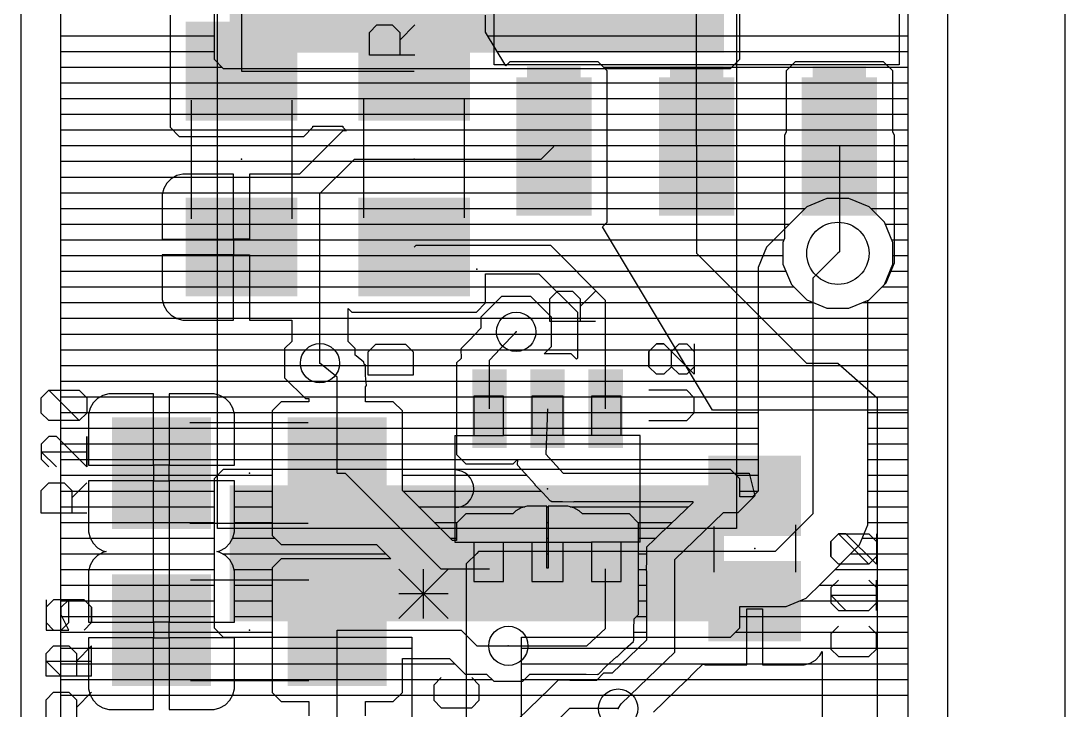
# Model space of a CAD drawing. Extents: x 0 to 50.7, y 0 to 50.
# Drawn here: x 33.1 to 50, y 19.32 to 30.47 of the extents above; entities that cross this region are included whole.
import ezdxf

# ---------------------------------------------------------------- set-up
doc = ezdxf.new("R2010")
doc.units = 0
for name, color, linetype in [('1', 14, 'CONTINUOUS'), ('125', 2, 'CONTINUOUS'), ('16', 174, 'CONTINUOUS'), ('18', 94, 'CONTINUOUS'), ('20', 178, 'CONTINUOUS'), ('21', 251, 'CONTINUOUS'), ('22', 251, 'CONTINUOUS'), ('23', 178, 'CONTINUOUS'), ('24', 178, 'CONTINUOUS'), ('25', 251, 'CONTINUOUS'), ('51', 251, 'CONTINUOUS')]:
    doc.layers.add(name, color=color, linetype=linetype)

# ---------------------------------------------------------------- blocks, each defined once
blk = doc.blocks.new('PIE')
blk.add_circle((0, 0), 0.5)
blk = doc.blocks.new('RECT')
blk.add_solid([(-0.5, -0.5), (0.5, -0.5), (-0.5, 0.5), (0.5, 0.5)])
blk = doc.blocks.new('ROUNDV')
blk.add_circle((0, 0), 0.5)

msp = doc.modelspace()

# ---------------------------------------------------------------- linework, layer by layer
at = {"layer": '1'}
for p, q in [((33.7489, 14.0104), (33.7489, 39.8019)), ((36.6712, 37.1196), (36.6712, 29.6516)), ((47.4535, 36.855), (47.4535, 24.1656)), ((44.0372, 28.4326), (44.0372, 34.6306)), ((35.5157, 30.5568), (35.5157, 28.7464)), ((40.6207, 30.2831), (40.6207, 30.5568)), ((40.9469, 29.7395), (40.6207, 30.2831)), ((33.7489, 30.226), (35.5157, 30.226)), ((40.655, 30.226), (47.4535, 30.226)), ((33.7489, 29.972), (35.5157, 29.972)), ((40.8074, 29.972), (47.4535, 29.972)), ((41.0115, 29.8041), (40.9469, 29.7395)), ((42.4409, 29.8041), (41.0115, 29.8041)), ((42.5897, 29.6553), (42.4409, 29.8041)), ((45.6335, 29.8041), (45.4847, 29.6553)), ((47.0629, 29.8041), (45.6335, 29.8041)), ((47.2117, 29.6553), (47.0629, 29.8041)), ((33.7489, 29.718), (35.5157, 29.718)), ((36.6712, 29.6516), (39.4652, 29.6516)), ((42.527, 29.718), (45.5474, 29.718)), ((42.5897, 27.2099), (42.5897, 29.6553)), ((45.4847, 29.6553), (45.4847, 28.671)), ((47.149, 29.718), (47.4535, 29.718)), ((47.2117, 28.671), (47.2117, 29.6553)), ((33.7489, 29.464), (35.5157, 29.464)), ((42.5897, 29.464), (45.4847, 29.464)), ((47.2117, 29.464), (47.4535, 29.464)), ((33.7489, 29.21), (35.5157, 29.21)), ((42.5897, 29.21), (45.4847, 29.21)), ((47.2117, 29.21), (47.4535, 29.21)), ((33.7489, 28.956), (35.5157, 28.956)), ((42.5897, 28.956), (45.4847, 28.956)), ((47.2117, 28.956), (47.4535, 28.956)), ((35.5157, 28.7464), (35.6645, 28.5976)), ((37.6779, 28.5976), (37.8267, 28.7464)), ((37.8267, 28.7464), (37.8267, 28.7626)), ((37.8267, 28.7626), (38.3097, 28.7626)), ((38.3097, 28.7626), (38.3097, 28.7464)), ((38.3097, 28.7464), (38.3693, 28.6868)), ((33.7489, 28.702), (35.5601, 28.702)), ((35.6645, 28.5976), (37.6779, 28.5976)), ((37.7823, 28.702), (38.3541, 28.702)), ((38.3106, 28.6868), (38.0428, 28.419)), ((38.3693, 28.6868), (38.3106, 28.6868)), ((42.5897, 28.702), (45.4847, 28.702)), ((45.4847, 28.671), (45.4592, 28.6094)), ((45.4592, 28.6094), (45.4592, 26.9428)), ((47.2117, 28.702), (47.4535, 28.702)), ((47.2372, 28.6094), (47.2117, 28.671)), ((47.2372, 26.5538), (47.2372, 28.6094)), ((33.7489, 28.448), (38.0718, 28.448)), ((38.0428, 28.419), (37.6124, 27.9886)), ((41.5232, 28.2296), (41.7262, 28.4326)), ((42.5897, 28.448), (45.4592, 28.448)), ((44.0372, 28.4326), (44.0372, 26.7056)), ((46.3482, 28.4326), (46.3482, 26.7306)), ((47.2372, 28.448), (47.4535, 28.448)), ((37.9412, 27.6708), (38.5, 28.2296)), ((38.5, 28.2296), (41.5232, 28.2296)), ((33.7489, 28.194), (37.8178, 28.194)), ((42.5897, 28.194), (45.4592, 28.194)), ((47.2372, 28.194), (47.4535, 28.194)), ((33.7489, 27.94), (35.5834, 27.94)), ((35.5358, 27.9125), (35.4648, 27.8415)), ((35.6226, 27.9626), (35.5358, 27.9125)), ((35.7195, 27.9886), (35.6226, 27.9626)), ((36.5442, 27.9886), (35.7195, 27.9886)), ((36.5442, 26.9346), (36.5442, 27.9886)), ((36.5442, 27.94), (36.7982, 27.94)), ((37.6124, 27.9886), (36.7982, 27.9886)), ((36.7982, 27.9886), (36.7982, 26.9346)), ((42.5897, 27.94), (45.4592, 27.94)), ((47.2372, 27.94), (47.4535, 27.94)), ((35.4147, 27.7547), (35.3887, 27.6578)), ((35.4648, 27.8415), (35.4147, 27.7547)), ((33.7489, 27.686), (35.3963, 27.686)), ((35.3887, 27.6578), (35.3887, 26.9346)), ((36.5442, 27.686), (36.7982, 27.686)), ((37.9412, 24.9276), (37.9412, 27.6708)), ((42.5897, 27.686), (45.4592, 27.686)), ((47.2372, 27.686), (47.4535, 27.686)), ((33.7489, 27.432), (35.3887, 27.432)), ((36.5442, 27.432), (36.7982, 27.432)), ((42.5897, 27.432), (45.4592, 27.432)), ((47.2372, 27.432), (47.4535, 27.432)), ((42.5115, 27.1317), (42.5897, 27.2099)), ((33.7489, 27.178), (35.3887, 27.178)), ((36.5442, 27.178), (36.7982, 27.178)), ((44.2912, 24.1656), (42.5115, 27.1317)), ((42.5578, 27.178), (45.4592, 27.178)), ((47.2372, 27.178), (47.4535, 27.178)), ((33.7489, 26.924), (36.5442, 26.924)), ((35.3887, 26.9346), (36.5442, 26.9346)), ((36.7982, 26.9346), (36.5442, 26.9346)), ((36.5442, 26.9346), (36.5442, 26.6806)), ((42.6362, 26.924), (45.4514, 26.924)), ((45.4592, 26.9428), (45.4342, 26.8824)), ((45.4342, 26.8824), (45.4342, 26.5288)), ((47.2372, 26.924), (47.4535, 26.924)), ((39.4902, 26.8326), (39.4652, 26.8076)), ((41.675, 26.8326), (39.4902, 26.8326)), ((42.564, 25.9436), (41.675, 26.8326)), ((44.0372, 26.7056), (45.8152, 24.9276)), ((46.3482, 26.7306), (46.3232, 26.7056)), ((33.7489, 26.67), (35.3887, 26.67)), ((36.5442, 26.6806), (35.3887, 26.6806)), ((35.3887, 26.6806), (35.3887, 25.9574)), ((36.5442, 25.6266), (36.5442, 26.6806)), ((36.5442, 26.6806), (36.7982, 26.6806)), ((36.5442, 26.67), (36.7982, 26.67)), ((36.7982, 26.6806), (36.7982, 25.6266)), ((42.7886, 26.67), (45.4342, 26.67)), ((47.1019, 26.227), (47.2372, 26.5538)), ((47.2372, 26.67), (47.4535, 26.67)), ((33.7489, 26.416), (35.3887, 26.416)), ((36.5442, 26.416), (36.7982, 26.416)), ((40.6207, 25.9024), (40.6207, 26.3754)), ((40.6207, 26.3754), (41.4856, 26.3754)), ((41.4856, 26.3754), (42.1068, 25.7542)), ((42.941, 26.416), (45.4809, 26.416)), ((45.4342, 26.5288), (45.5695, 26.202)), ((47.1801, 26.416), (47.4535, 26.416)), ((45.5695, 26.202), (45.8196, 25.9519)), ((46.8268, 25.9519), (47.1019, 26.227)), ((33.7489, 26.162), (35.3887, 26.162)), ((36.5442, 26.162), (36.7982, 26.162)), ((40.6207, 26.162), (41.699, 26.162)), ((43.0934, 26.162), (45.6096, 26.162)), ((47.0368, 26.162), (47.4535, 26.162)), ((33.7489, 25.908), (35.4019, 25.908)), ((35.3887, 25.9574), (35.4147, 25.8605)), ((35.4147, 25.8605), (35.4648, 25.7737)), ((36.5442, 25.908), (36.7982, 25.908)), ((40.4719, 25.7536), (40.6207, 25.9024)), ((40.8795, 26.0071), (40.5447, 25.6723)), ((40.6207, 25.908), (40.7804, 25.908)), ((41.3529, 26.0071), (40.8795, 26.0071)), ((41.6877, 25.6723), (41.3529, 26.0071)), ((41.452, 25.908), (41.953, 25.908)), ((42.564, 24.191), (42.564, 25.9436)), ((43.2458, 25.908), (45.9257, 25.908)), ((45.8196, 25.9519), (46.1464, 25.8166)), ((46.5, 25.8166), (46.8268, 25.9519)), ((46.7207, 25.908), (47.4535, 25.908)), ((35.4648, 25.7737), (35.5358, 25.7027)), ((35.5358, 25.7027), (35.6226, 25.6526)), ((38.3984, 25.2786), (38.3984, 25.8137)), ((38.3984, 25.8137), (38.4585, 25.7536)), ((38.4585, 25.7536), (40.4719, 25.7536)), ((42.1068, 25.7542), (42.1068, 25.0074)), ((46.1464, 25.8166), (46.5, 25.8166)), ((33.7489, 25.654), (35.6202, 25.654)), ((35.6226, 25.6526), (35.7195, 25.6266)), ((35.7195, 25.6266), (36.5442, 25.6266)), ((36.5442, 25.654), (36.7982, 25.654)), ((36.7982, 25.6266), (37.484, 25.6266)), ((37.484, 25.6266), (37.484, 25.2786)), ((38.3984, 25.654), (40.5447, 25.654)), ((40.5447, 25.6723), (40.5447, 25.4963)), ((41.6877, 25.1989), (41.6877, 25.6723)), ((41.6877, 25.654), (42.1068, 25.654)), ((43.3982, 25.654), (47.4535, 25.654)), ((33.7489, 25.4), (37.484, 25.4)), ((38.3984, 25.4), (40.4537, 25.4)), ((40.5447, 25.4963), (40.3565, 25.2971)), ((40.6844, 24.9784), (41.1162, 25.4356)), ((41.6877, 25.4), (42.1068, 25.4)), ((43.5506, 25.4), (47.4535, 25.4)), ((37.484, 25.2786), (37.3697, 25.1643)), ((38.5127, 25.1643), (38.3984, 25.2786)), ((40.3565, 25.2971), (40.2272, 25.1678)), ((41.5688, 25.08), (41.6877, 25.1989)), ((33.7489, 25.146), (37.3697, 25.146)), ((37.3697, 25.1643), (37.3697, 24.6909)), ((38.5127, 25.0583), (38.5127, 25.1643)), ((38.5127, 25.146), (40.2222, 25.146)), ((38.5257, 25.0453), (38.5127, 25.0583)), ((38.6538, 24.9427), (38.5257, 25.0453)), ((40.2272, 25.1602), (40.222, 25.1546)), ((40.222, 25.1546), (40.2262, 25.0064)), ((40.2272, 25.1678), (40.2272, 25.1602)), ((42.0088, 25.08), (41.5688, 25.08)), ((41.6348, 25.146), (42.1068, 25.146)), ((42.0941, 24.9947), (42.0088, 25.08)), ((43.703, 25.146), (47.4535, 25.146)), ((33.7489, 24.892), (37.3697, 24.892)), ((38.2202, 24.7042), (37.9412, 24.9276)), ((38.657, 24.914), (38.6538, 24.9427)), ((38.6774, 24.8936), (38.657, 24.914)), ((38.6774, 24.7294), (38.6774, 24.8936)), ((38.6774, 24.892), (40.151, 24.892)), ((40.2262, 25.0064), (40.151, 24.9312)), ((40.151, 24.9312), (40.151, 23.4508)), ((40.6844, 24.191), (40.6844, 24.9784)), ((42.1068, 25.0074), (42.0941, 24.9947)), ((43.8554, 24.892), (47.4535, 24.892)), ((45.8152, 24.9276), (46.3232, 24.9276)), ((46.3232, 24.9276), (46.9582, 24.3688)), ((37.3697, 24.6909), (37.7045, 24.3561)), ((38.2202, 23.1496), (38.2202, 24.7042)), ((38.6955, 24.5663), (38.6774, 24.7294)), ((33.7489, 24.638), (37.4226, 24.638)), ((38.6774, 24.5437), (38.6955, 24.5663)), ((38.6774, 24.3051), (38.6774, 24.5437)), ((38.6875, 24.638), (40.151, 24.638)), ((44.0078, 24.638), (47.4535, 24.638)), ((33.7489, 24.384), (34.3908, 24.384)), ((34.3423, 24.356), (34.2713, 24.285)), ((34.4291, 24.4061), (34.3423, 24.356)), ((34.526, 24.4321), (34.4291, 24.4061)), ((35.2492, 24.4321), (34.526, 24.4321)), ((35.2492, 23.2766), (35.2492, 24.4321)), ((35.2492, 24.384), (35.5032, 24.384)), ((35.5032, 24.4321), (35.5032, 23.2766)), ((36.2264, 24.4321), (35.5032, 24.4321)), ((36.3233, 24.4061), (36.2264, 24.4321)), ((36.4101, 24.356), (36.3233, 24.4061)), ((36.3616, 24.384), (37.6766, 24.384)), ((36.4811, 24.285), (36.4101, 24.356)), ((37.7045, 24.3561), (37.763, 24.3561)), ((37.763, 24.3561), (37.763, 24.3051)), ((38.6774, 24.384), (40.151, 24.384)), ((44.1602, 24.384), (47.4535, 24.384)), ((46.9582, 24.3688), (46.9582, 13.9802)), ((34.2212, 24.1982), (34.1952, 24.1013)), ((34.2713, 24.285), (34.2212, 24.1982)), ((36.5312, 24.1982), (36.4811, 24.285)), ((36.5572, 24.1013), (36.5312, 24.1982)), ((37.315, 24.3051), (37.1662, 24.1563)), ((37.763, 24.3051), (37.315, 24.3051)), ((39.1254, 24.3051), (38.6774, 24.3051)), ((39.2742, 24.1563), (39.1254, 24.3051)), ((41.6242, 24.191), (41.5988, 23.4544)), ((47.4535, 24.1656), (44.2912, 24.1656)), ((33.7489, 24.13), (34.2029, 24.13)), ((34.1952, 24.1013), (34.1952, 23.2766)), ((35.2492, 24.13), (35.5032, 24.13)), ((36.5495, 24.13), (37.1662, 24.13)), ((36.5572, 23.2766), (36.5572, 24.1013)), ((37.1662, 24.1563), (37.1662, 22.1429)), ((39.2742, 22.8696), (39.2742, 24.1563)), ((39.2742, 24.13), (40.151, 24.13)), ((33.7489, 23.876), (34.1952, 23.876)), ((35.2492, 23.876), (35.5032, 23.876)), ((36.5572, 23.876), (37.1662, 23.876)), ((39.2742, 23.876), (40.151, 23.876)), ((33.7489, 23.622), (34.1952, 23.622)), ((35.2492, 23.622), (35.5032, 23.622)), ((36.5572, 23.622), (37.1662, 23.622)), ((39.2742, 23.622), (40.151, 23.622)), ((33.7489, 23.368), (34.1952, 23.368)), ((35.2492, 23.368), (35.5032, 23.368)), ((36.5572, 23.368), (37.1662, 23.368)), ((39.2742, 23.368), (40.2338, 23.368)), ((40.151, 23.4508), (40.2998, 23.302)), ((41.069, 23.302), (41.1375, 23.3705)), ((41.1375, 23.3705), (41.1338, 23.2851)), ((41.135, 23.368), (41.1374, 23.368)), ((41.5988, 23.4544), (41.8782, 23.1496)), ((34.1952, 23.2766), (35.2492, 23.2766)), ((35.5032, 23.2766), (35.2492, 23.2766)), ((35.2492, 23.2766), (35.2492, 23.0226)), ((35.5032, 23.0226), (35.5032, 23.2766)), ((35.5032, 23.2766), (36.5572, 23.2766)), ((40.2998, 23.302), (41.069, 23.302)), ((41.1338, 23.2851), (41.1354, 23.2833)), ((41.1354, 23.2833), (41.1353, 23.2809)), ((41.1353, 23.2809), (41.2634, 23.1437)), ((33.7489, 23.114), (35.2492, 23.114)), ((35.2492, 23.0226), (34.1952, 23.0226)), ((34.1952, 23.0226), (34.1952, 22.1979)), ((35.2492, 20.7366), (35.2492, 23.0226)), ((35.2492, 23.0226), (35.5032, 23.0226)), ((35.5032, 23.114), (37.1662, 23.114)), ((35.5032, 23.0226), (35.5032, 21.8671)), ((36.5572, 23.0226), (35.5032, 23.0226)), ((36.5572, 22.1979), (36.5572, 23.0226)), ((38.2202, 23.1496), (38.3476, 23.1496)), ((38.3476, 23.1496), (39.897, 21.6002)), ((39.2742, 23.114), (41.2906, 23.114)), ((41.2634, 23.1437), (41.421, 22.9718)), ((41.8782, 23.1496), (44.8872, 23.1496)), ((44.8872, 23.1496), (44.977, 22.7804)), ((33.7489, 22.86), (34.1952, 22.86)), ((35.2492, 22.86), (35.5032, 22.86)), ((36.5572, 22.86), (37.1662, 22.86)), ((40.0864, 22.0574), (39.2742, 22.8696)), ((39.2838, 22.86), (41.5212, 22.86)), ((41.421, 22.9718), (41.421, 22.9602)), ((41.421, 22.9602), (41.5479, 22.8333)), ((41.5479, 22.8333), (41.6691, 22.7011)), ((41.6691, 22.7011), (41.6807, 22.7006)), ((41.6807, 22.7006), (41.6888, 22.6924)), ((41.6888, 22.6924), (41.8682, 22.6924)), ((41.8682, 22.6924), (42.0475, 22.6846)), ((42.0475, 22.6846), (42.056, 22.6924)), ((42.056, 22.6924), (43.973, 22.6924)), ((43.973, 22.6708), (43.4966, 22.2098)), ((43.973, 22.6924), (43.973, 22.6708)), ((44.7112, 22.5146), (44.977, 22.7804)), ((33.7489, 22.606), (34.1952, 22.606)), ((35.2492, 22.606), (35.5032, 22.606)), ((36.5572, 22.606), (37.1662, 22.606)), ((39.5378, 22.606), (41.2566, 22.606)), ((40.2998, 22.4892), (40.151, 22.3404)), ((41.06, 22.4892), (40.2998, 22.4892)), ((41.1109, 22.5401), (41.06, 22.4892)), ((41.1977, 22.5902), (41.1109, 22.5401)), ((41.2946, 22.6162), (41.1977, 22.5902)), ((41.6115, 22.6162), (41.2946, 22.6162)), ((41.6115, 21.6129), (41.6115, 22.6162)), ((41.6115, 22.606), (41.6369, 22.606)), ((41.9538, 22.6162), (41.6369, 22.6162)), ((41.6369, 22.6162), (41.6369, 21.6129)), ((42.0507, 22.5902), (41.9538, 22.6162)), ((41.9918, 22.606), (43.906, 22.606)), ((42.1375, 22.5401), (42.0507, 22.5902)), ((42.1884, 22.4892), (42.1375, 22.5401)), ((42.9486, 22.4892), (42.1884, 22.4892)), ((43.0974, 22.3404), (42.9486, 22.4892)), ((43.6816, 21.7526), (44.469, 22.5146)), ((44.469, 22.5146), (44.7112, 22.5146)), ((33.7489, 22.352), (34.1952, 22.352)), ((35.2492, 22.352), (35.5032, 22.352)), ((36.5572, 22.352), (37.1662, 22.352)), ((39.7918, 22.352), (40.1626, 22.352)), ((40.151, 22.3404), (40.151, 22.0574)), ((41.6115, 22.352), (41.6369, 22.352)), ((43.0858, 22.352), (43.6435, 22.352)), ((43.0974, 20.86), (43.0974, 22.3404)), ((34.1952, 22.1979), (34.2212, 22.101)), ((36.5312, 22.101), (36.5572, 22.1979)), ((37.1662, 22.1429), (37.315, 21.9941)), ((43.4922, 22.2098), (43.361, 22.0785)), ((43.4966, 22.2098), (43.4922, 22.2098)), ((33.7489, 22.098), (34.2229, 22.098)), ((34.2212, 22.101), (34.2713, 22.0142)), ((34.2713, 22.0142), (34.3423, 21.9432)), ((35.2492, 22.098), (35.5032, 22.098)), ((36.4101, 21.9432), (36.4811, 22.0142)), ((36.4811, 22.0142), (36.5312, 22.101)), ((36.5295, 22.098), (37.2111, 22.098)), ((37.315, 21.9941), (38.8565, 21.9941)), ((38.8565, 21.9941), (39.0855, 21.7651)), ((40.0458, 22.098), (40.151, 22.098)), ((40.151, 22.0574), (40.0864, 22.0574)), ((41.6115, 22.098), (41.6369, 22.098)), ((43.0974, 22.098), (43.3804, 22.098)), ((43.361, 22.0785), (43.2276, 21.9494)), ((33.7489, 21.844), (34.3908, 21.844)), ((34.3423, 21.816), (34.2713, 21.745)), ((34.3423, 21.9432), (34.4291, 21.8931)), ((34.4291, 21.8661), (34.3423, 21.816)), ((34.4291, 21.8931), (34.4794, 21.8796)), ((34.4794, 21.8796), (34.4291, 21.8661)), ((35.2492, 21.844), (35.5032, 21.844)), ((35.5032, 21.8671), (35.5032, 20.7366)), ((36.273, 21.8796), (36.3233, 21.8931)), ((36.3233, 21.8661), (36.273, 21.8796)), ((36.3233, 21.8931), (36.4101, 21.9432)), ((36.4101, 21.816), (36.3233, 21.8661)), ((36.3616, 21.844), (39.0066, 21.844)), ((36.4811, 21.745), (36.4101, 21.816)), ((41.6115, 21.844), (41.6369, 21.844)), ((43.0974, 21.844), (43.2244, 21.844)), ((43.2275, 21.9451), (43.2244, 21.942)), ((43.2244, 21.942), (43.2244, 21.7564)), ((43.2276, 21.9494), (43.2275, 21.9451)), ((34.2212, 21.6582), (34.1952, 21.5613)), ((34.2713, 21.745), (34.2212, 21.6582)), ((36.5312, 21.6582), (36.4811, 21.745)), ((36.5572, 21.5613), (36.5312, 21.6582)), ((37.315, 21.7651), (37.1662, 21.6163)), ((39.0855, 21.7651), (37.315, 21.7651)), ((43.2244, 21.7564), (43.2214, 21.5707)), ((43.6816, 20.254), (43.6816, 21.7526)), ((33.7489, 21.59), (34.2029, 21.59)), ((34.1952, 21.5613), (34.1952, 20.7366)), ((35.2492, 21.59), (35.5032, 21.59)), ((36.5495, 21.59), (37.1662, 21.59)), ((36.5572, 20.7366), (36.5572, 21.5613)), ((37.1662, 21.6163), (37.1662, 19.6029)), ((39.897, 21.6002), (40.6844, 21.6002)), ((41.6369, 21.6129), (41.6115, 21.6129)), ((42.564, 20.635), (42.564, 21.6002)), ((43.0974, 21.59), (43.2217, 21.59)), ((43.2214, 21.5707), (43.2244, 21.5676)), ((43.2244, 21.5676), (43.2244, 20.4474)), ((33.7489, 21.336), (34.1952, 21.336)), ((35.2492, 21.336), (35.5032, 21.336)), ((36.5572, 21.336), (37.1662, 21.336)), ((43.0974, 21.336), (43.2244, 21.336)), ((33.7489, 21.082), (34.1952, 21.082)), ((35.2492, 21.082), (35.5032, 21.082)), ((36.5572, 21.082), (37.1662, 21.082)), ((43.0974, 21.082), (43.2244, 21.082)), ((33.7489, 20.828), (34.1952, 20.828)), ((35.2492, 20.828), (35.5032, 20.828)), ((36.5572, 20.828), (37.1662, 20.828)), ((43.0212, 20.6251), (43.0284, 20.791)), ((43.0284, 20.791), (43.0974, 20.86)), ((43.0654, 20.828), (43.2244, 20.828)), ((44.85, 20.0494), (44.85, 20.9534)), ((44.85, 20.9534), (45.104, 20.9534)), ((44.85, 20.828), (45.104, 20.828)), ((45.104, 20.9534), (45.104, 20.0494)), ((34.1952, 20.7366), (35.2492, 20.7366)), ((35.5032, 20.7366), (35.2492, 20.7366)), ((35.2492, 20.7366), (35.2492, 20.4826)), ((35.5032, 20.4826), (35.5032, 20.7366)), ((35.5032, 20.7366), (36.5572, 20.7366)), ((42.2592, 20.3556), (42.564, 20.635)), ((43.0212, 20.4456), (43.0212, 20.6251)), ((33.7489, 20.574), (35.2492, 20.574)), ((35.2492, 20.4826), (34.1952, 20.4826)), ((34.1952, 20.4826), (34.1952, 19.6579)), ((35.2492, 19.3271), (35.2492, 20.4826)), ((35.2492, 20.4826), (35.5032, 20.4826)), ((35.5032, 20.574), (37.1662, 20.574)), ((35.5032, 20.4826), (35.5032, 19.3271)), ((36.5572, 20.4826), (35.5032, 20.4826)), ((36.5572, 19.6579), (36.5572, 20.4826)), ((38.2202, 18.0696), (38.2202, 20.6096)), ((38.2202, 20.6096), (40.2272, 20.6096)), ((40.2272, 20.6096), (40.4812, 20.3556)), ((43.0212, 20.574), (43.2244, 20.574)), ((44.85, 20.574), (45.104, 20.574)), ((33.7489, 20.32), (34.1952, 20.32)), ((35.2492, 20.32), (35.5032, 20.32)), ((36.5572, 20.32), (37.1662, 20.32)), ((40.4812, 20.3556), (40.9892, 20.3556)), ((40.9892, 20.3556), (42.2592, 20.3556)), ((43.2244, 20.4474), (42.6719, 19.9111)), ((42.7534, 20.1778), (42.8803, 20.3047)), ((42.8803, 20.3047), (43.0125, 20.4259)), ((42.897, 20.32), (43.0932, 20.32)), ((43.0125, 20.4259), (43.013, 20.4375)), ((43.013, 20.4375), (43.0212, 20.4456)), ((44.85, 20.32), (45.104, 20.32)), ((39.2742, 19.6029), (39.2742, 20.1524)), ((39.2742, 20.1524), (40.0378, 20.1524)), ((40.0378, 20.1524), (40.2918, 19.8984)), ((42.5755, 20.0253), (42.7418, 20.1778)), ((42.7418, 20.1778), (42.7534, 20.1778)), ((42.818, 19.4158), (43.6816, 20.254)), ((45.8741, 20.0754), (45.9609, 20.1255)), ((45.9609, 20.1255), (46.0319, 20.1965)), ((46.0319, 20.1965), (46.0692, 20.2611)), ((46.0692, 20.2611), (46.0692, 14.3417)), ((33.7489, 20.066), (34.1952, 20.066)), ((35.2492, 20.066), (35.5032, 20.066)), ((36.5572, 20.066), (37.1662, 20.066)), ((39.2742, 20.066), (40.1242, 20.066)), ((42.4486, 19.8984), (42.5755, 20.0253)), ((42.6199, 20.066), (42.8315, 20.066)), ((44.0026, 19.9284), (44.1359, 20.0578)), ((44.1359, 20.0578), (44.136, 20.0604)), ((44.136, 20.0604), (44.1768, 20.0494)), ((44.1768, 20.0494), (44.85, 20.0494)), ((44.85, 20.066), (45.104, 20.066)), ((45.104, 20.0494), (45.7772, 20.0494)), ((45.7772, 20.0494), (45.8741, 20.0754)), ((45.8391, 20.066), (46.0692, 20.066)), ((33.7489, 19.812), (34.1952, 19.812)), ((35.2492, 19.812), (35.5032, 19.812)), ((36.5572, 19.812), (37.1662, 19.812)), ((39.2742, 19.812), (40.7246, 19.812)), ((40.2918, 19.8984), (40.6382, 19.8984)), ((40.6382, 19.8984), (40.7525, 19.7841)), ((40.7525, 19.7841), (41.2259, 19.7841)), ((41.2259, 19.7841), (41.3402, 19.8984)), ((41.2538, 19.812), (42.4314, 19.812)), ((41.3402, 19.8984), (42.2493, 19.8984)), ((41.7904, 19.7968), (41.6589, 19.6653)), ((41.7944, 19.7968), (41.7904, 19.7968)), ((41.7973, 19.7996), (41.7944, 19.7968)), ((41.9832, 19.7968), (41.7973, 19.7996)), ((42.4162, 19.7968), (41.9832, 19.7968)), ((42.2493, 19.8984), (42.4285, 19.8906)), ((42.5305, 19.9111), (42.4162, 19.7968)), ((42.4285, 19.8906), (42.437, 19.8984)), ((42.437, 19.8984), (42.4486, 19.8984)), ((42.6719, 19.9111), (42.5305, 19.9111)), ((43.3387, 19.284), (43.867, 19.7968)), ((43.867, 19.7968), (43.871, 19.7968)), ((43.871, 19.7968), (44.0026, 19.9284)), ((43.8862, 19.812), (46.0692, 19.812)), ((34.1952, 19.6579), (34.2212, 19.561)), ((36.5312, 19.561), (36.5572, 19.6579)), ((37.1662, 19.6029), (37.315, 19.4541)), ((39.1254, 19.4541), (39.2742, 19.6029)), ((41.6589, 19.6653), (40.9831, 19.0094)), ((33.7489, 19.558), (34.2229, 19.558)), ((34.2212, 19.561), (34.2713, 19.4742)), ((34.2713, 19.4742), (34.3423, 19.4032)), ((35.2492, 19.558), (35.5032, 19.558)), ((36.4101, 19.4032), (36.4811, 19.4742)), ((36.4811, 19.4742), (36.5312, 19.561)), ((36.5295, 19.558), (37.2111, 19.558)), ((37.315, 19.4541), (37.763, 19.4541)), ((37.763, 19.4541), (37.763, 19.2251)), ((38.6774, 19.2251), (38.6774, 19.4541)), ((38.6774, 19.4541), (39.1254, 19.4541)), ((39.2293, 19.558), (41.5484, 19.558)), ((43.621, 19.558), (46.0692, 19.558)), ((34.3423, 19.4032), (34.4291, 19.3531)), ((34.4291, 19.3531), (34.526, 19.3271)), ((34.526, 19.3271), (35.2492, 19.3271)), ((35.5032, 19.3271), (36.2264, 19.3271)), ((36.2264, 19.3271), (36.3233, 19.3531)), ((36.3233, 19.3531), (36.4101, 19.4032)), ((41.1162, 18.5014), (41.9798, 19.3396)), ((42.7672, 19.3396), (41.9798, 19.3396)), ((42.7672, 19.3396), (42.818, 19.4158))]:
    msp.add_line(p, q, dxfattribs=at)
at = {"layer": '125'}
for p, q in [((43.3847, 25.2404), (43.2619, 25.1175)), ((43.5076, 25.2404), (43.3847, 25.2404)), ((43.9991, 24.7489), (43.5076, 25.2404)), ((43.9991, 25.2404), (43.9991, 24.7489)), ((43.2619, 25.1175), (43.2619, 24.8718)), ((43.2619, 24.8718), (43.3847, 24.7489)), ((43.8762, 24.492), (43.2619, 24.492)), ((43.9991, 24.3691), (43.8762, 24.492)), ((43.9991, 24.1234), (43.9991, 24.3691)), ((43.2619, 24.0005), (43.8762, 24.0005)), ((43.8762, 24.0005), (43.9991, 24.1234)), ((34.1693, 23.2503), (34.1693, 23.7418)), ((33.6778, 23.2503), (33.4321, 23.4961)), ((33.4321, 23.4961), (34.1693, 23.4961)), ((33.4321, 22.8705), (33.5549, 22.9934)), ((33.5549, 22.9934), (33.8007, 22.9934)), ((33.8007, 22.9934), (33.9236, 22.8705)), ((33.9236, 22.7476), (34.1693, 22.9934)), ((33.4321, 22.5019), (33.4321, 22.8705)), ((33.9236, 22.8705), (33.9236, 22.5019)), ((34.1693, 22.5019), (33.4321, 22.5019)), ((46.3311, 22.1688), (46.2083, 22.0459)), ((46.454, 22.1688), (46.3311, 22.1688)), ((46.9455, 21.6773), (46.454, 22.1688)), ((46.9455, 22.1688), (46.9455, 21.6773)), ((46.2083, 22.0459), (46.2083, 21.8002)), ((46.2083, 21.8002), (46.3311, 21.6773)), ((46.3311, 21.4204), (46.2083, 21.2975)), ((46.2083, 21.2975), (46.2083, 21.0517)), ((46.9455, 21.2975), (46.8226, 21.4204)), ((46.9455, 21.0517), (46.9455, 21.2975)), ((33.5083, 21.102), (33.5083, 20.6105)), ((33.754, 20.9791), (33.8769, 21.102)), ((33.754, 20.8562), (33.754, 20.9791)), ((33.8769, 21.102), (34.1226, 21.102)), ((34.1226, 21.102), (34.2455, 20.9791)), ((34.2455, 20.9791), (34.2455, 20.7334)), ((46.2083, 21.0517), (46.3311, 20.9289)), ((46.8226, 20.9289), (46.9455, 21.0517)), ((33.8769, 20.6105), (33.754, 20.8562)), ((46.3311, 20.9289), (46.8226, 20.9289)), ((34.2455, 20.7334), (34.1226, 20.6105)), ((33.5083, 20.6105), (33.8769, 20.6105)), ((33.5083, 20.2307), (33.6311, 20.3536)), ((33.6311, 20.3536), (33.8769, 20.3536)), ((33.8769, 20.3536), (33.9998, 20.2307)), ((33.9998, 20.1078), (34.2455, 20.3536)), ((33.5083, 19.8621), (33.5083, 20.2307)), ((33.9998, 20.2307), (33.9998, 19.8621)), ((34.2455, 19.8621), (33.5083, 19.8621))]:
    msp.add_line(p, q, dxfattribs=at)
at = {"layer": '16'}
for p, q in [((33.7489, 14.0104), (33.7489, 39.8019)), ((36.2272, 32.2568), (36.2272, 29.8464)), ((44.7352, 29.8464), (44.7352, 32.2568)), ((47.4535, 30.7445), (47.4535, 11.0973)), ((33.7489, 30.226), (36.2272, 30.226)), ((44.7352, 30.226), (47.4535, 30.226)), ((33.7489, 29.972), (36.2272, 29.972)), ((44.7352, 29.972), (47.4535, 29.972)), ((36.2272, 29.8464), (36.376, 29.6976)), ((44.5864, 29.6976), (44.7352, 29.8464)), ((33.7489, 29.718), (36.3556, 29.718)), ((36.376, 29.6976), (44.5864, 29.6976)), ((44.6068, 29.718), (47.4535, 29.718)), ((33.7489, 29.464), (47.4535, 29.464)), ((33.7489, 29.21), (47.4535, 29.21)), ((33.7489, 28.956), (47.4535, 28.956)), ((33.7489, 28.702), (47.4535, 28.702)), ((33.7489, 28.448), (47.4535, 28.448)), ((33.7489, 28.194), (47.4535, 28.194)), ((33.7489, 27.94), (47.4535, 27.94)), ((33.7489, 27.686), (47.4535, 27.686)), ((46.1464, 27.5946), (45.8196, 27.4593)), ((46.5, 27.5946), (46.1464, 27.5946)), ((46.8268, 27.4593), (46.5, 27.5946)), ((33.7489, 27.432), (45.7924, 27.432)), ((45.8196, 27.4593), (45.4156, 27.0553)), ((47.0769, 27.2092), (46.8268, 27.4593)), ((46.854, 27.432), (47.4535, 27.432)), ((47.2122, 26.8824), (47.0769, 27.2092)), ((33.7489, 27.178), (45.5384, 27.178)), ((45.4156, 27.0553), (45.1655, 26.8052)), ((47.0898, 27.178), (47.4535, 27.178)), ((33.7489, 26.924), (45.2844, 26.924)), ((47.195, 26.924), (47.4535, 26.924)), ((47.2122, 26.5288), (47.2122, 26.8824)), ((45.1655, 26.8052), (45.0302, 26.4784)), ((45.9192, 26.3016), (46.3232, 26.7056)), ((33.7489, 26.67), (45.1095, 26.67)), ((47.2122, 26.67), (47.4535, 26.67)), ((33.7489, 26.416), (45.0302, 26.416)), ((45.0302, 26.4784), (45.0302, 22.8598)), ((47.0769, 26.202), (47.2122, 26.5288)), ((47.1655, 26.416), (47.4535, 26.416)), ((45.9192, 26.3016), (45.9192, 22.4916)), ((46.8082, 25.9334), (47.0769, 26.202)), ((33.7489, 26.162), (45.0302, 26.162)), ((47.0368, 26.162), (47.4535, 26.162)), ((33.7489, 25.908), (45.0302, 25.908)), ((46.8082, 22.3148), (46.8082, 25.9334)), ((46.8082, 25.908), (47.4535, 25.908)), ((33.7489, 25.654), (45.0302, 25.654)), ((46.8082, 25.654), (47.4535, 25.654)), ((33.7489, 25.4), (45.0302, 25.4)), ((46.8082, 25.4), (47.4535, 25.4)), ((33.7489, 25.146), (45.0302, 25.146)), ((46.8082, 25.146), (47.4535, 25.146)), ((33.7489, 24.892), (45.0302, 24.892)), ((46.8082, 24.892), (47.4535, 24.892)), ((33.7489, 24.638), (45.0302, 24.638)), ((46.8082, 24.638), (47.4535, 24.638)), ((33.7489, 24.384), (45.0302, 24.384)), ((46.8082, 24.384), (47.4535, 24.384)), ((33.7489, 24.13), (45.0302, 24.13)), ((46.8082, 24.13), (47.4535, 24.13)), ((33.7489, 23.876), (45.0302, 23.876)), ((46.8082, 23.876), (47.4535, 23.876)), ((33.7489, 23.622), (45.0302, 23.622)), ((46.8082, 23.622), (47.4535, 23.622)), ((33.7489, 23.368), (45.0302, 23.368)), ((46.8082, 23.368), (47.4535, 23.368)), ((36.376, 23.2056), (36.2272, 23.0568)), ((44.5864, 23.2056), (36.376, 23.2056)), ((44.7352, 23.0568), (44.5864, 23.2056)), ((33.7489, 23.114), (36.2844, 23.114)), ((36.2272, 23.0568), (36.2272, 20.6464)), ((44.678, 23.114), (45.0302, 23.114)), ((44.7352, 22.7686), (44.7352, 23.0568)), ((46.8082, 23.114), (47.4535, 23.114)), ((33.7489, 22.86), (36.2272, 22.86)), ((44.7352, 22.86), (45.0302, 22.86)), ((45.0302, 22.8598), (44.939, 22.7686)), ((46.8082, 22.86), (47.4535, 22.86)), ((44.939, 22.7686), (44.7352, 22.7686)), ((33.7489, 22.606), (36.2272, 22.606)), ((45.9192, 22.4916), (45.3072, 21.8796)), ((46.8082, 22.606), (47.4535, 22.606)), ((33.7489, 22.352), (36.2272, 22.352)), ((46.6729, 21.988), (46.8082, 22.3148)), ((46.8082, 22.352), (47.4535, 22.352)), ((33.7489, 22.098), (36.2272, 22.098)), ((46.0609, 21.376), (46.6729, 21.988)), ((46.7184, 22.098), (47.4535, 22.098)), ((33.7489, 21.844), (36.2272, 21.844)), ((40.3152, 21.6856), (40.4812, 21.8516)), ((40.5092, 21.8796), (40.4812, 21.8516)), ((45.3072, 21.8796), (40.5092, 21.8796)), ((46.5288, 21.844), (47.4535, 21.844)), ((40.3152, 17.2456), (40.3152, 21.6856)), ((33.7489, 21.59), (36.2272, 21.59)), ((46.2748, 21.59), (47.4535, 21.59)), ((33.7489, 21.336), (36.2272, 21.336)), ((45.8108, 21.1259), (46.0609, 21.376)), ((46.0208, 21.336), (47.4535, 21.336)), ((45.484, 20.9906), (45.8108, 21.1259)), ((33.7489, 21.082), (36.2272, 21.082)), ((44.7352, 20.6464), (44.7352, 20.9906)), ((44.7352, 20.9906), (45.484, 20.9906)), ((45.7047, 21.082), (47.4535, 21.082)), ((33.7489, 20.828), (36.2272, 20.828)), ((44.7352, 20.828), (47.4535, 20.828)), ((36.2272, 20.6464), (36.376, 20.4976)), ((44.5864, 20.4976), (44.7352, 20.6464)), ((33.7489, 20.574), (36.2996, 20.574)), ((36.376, 20.4976), (39.4262, 20.4976)), ((39.4262, 20.4976), (39.4262, 18.3426)), ((41.2042, 18.1158), (41.2042, 20.4976)), ((41.2042, 20.4976), (44.5864, 20.4976)), ((44.6628, 20.574), (47.4535, 20.574)), ((33.7489, 20.32), (39.4262, 20.32)), ((41.2042, 20.32), (47.4535, 20.32)), ((33.7489, 20.066), (39.4262, 20.066)), ((41.2042, 20.066), (47.4535, 20.066)), ((33.7489, 19.812), (39.4262, 19.812)), ((41.2042, 19.812), (47.4535, 19.812)), ((33.7489, 19.558), (39.4262, 19.558)), ((41.2042, 19.558), (47.4535, 19.558))]:
    msp.add_line(p, q, dxfattribs=at)
at = {"layer": '20'}
for p, q in [((50, 0), (50, 50)), ((33.1012, 40.4496), (33.1012, 10.4496)), ((48.1012, 10.4496), (48.1012, 40.4496))]:
    msp.add_line(p, q, dxfattribs=at)
at = {"layer": '21'}
for p, q in [((40.7602, 29.7536), (40.7602, 33.3096)), ((47.3142, 33.3096), (47.3142, 29.7536)), ((47.3142, 29.7536), (40.7602, 29.7536)), ((40.1256, 23.3782), (40.1256, 23.2004)), ((43.1228, 22.413), (43.1228, 23.3782)), ((40.1256, 23.2004), (40.1256, 22.5908)), ((40.1256, 22.5908), (40.1256, 22.413)), ((39.2188, 20.8001), (40.0154, 21.5966)), ((40.0154, 20.8001), (39.2188, 21.5966)), ((39.6171, 20.8001), (39.6171, 21.5966)), ((40.0154, 21.1984), (39.2188, 21.1984))]:
    msp.add_line(p, q, dxfattribs=at)
msp.add_arc((40.1256, 22.8956), 0.3048, 270, 90, dxfattribs=at)
at = {"layer": '22'}
for p, q in [((36.2812, 22.2516), (36.2812, 30.6516)), ((44.6812, 30.6516), (44.6812, 22.2516)), ((44.6812, 22.2516), (36.2812, 22.2516))]:
    msp.add_line(p, q, dxfattribs=at)
at = {"layer": '23'}
for p in [(36.6712, 28.2296), (39.4652, 28.2296), (41.1162, 25.4356), (37.9412, 24.9276), (36.7982, 23.1496), (41.6242, 22.8956), (44.977, 21.9304), (36.7982, 20.6096), (40.9892, 20.3556), (42.7672, 19.3396)]:
    msp.add_point(p, dxfattribs=at)
at = {"layer": '24'}
msp.add_point((40.4812, 26.4516), dxfattribs=at)
at = {"layer": '25'}
for p, q in [((38.7407, 30.2773), (38.8635, 30.4001)), ((38.7407, 29.9087), (38.7407, 30.2773)), ((38.8635, 30.4001), (39.1093, 30.4001)), ((39.1093, 30.4001), (39.2322, 30.2773)), ((39.2322, 30.1544), (39.4779, 30.4001)), ((39.2322, 30.2773), (39.2322, 29.9087)), ((39.4779, 29.9087), (38.7407, 29.9087)), ((41.6617, 25.9693), (41.7845, 26.0922)), ((41.7845, 26.0922), (42.0303, 26.0922)), ((42.0303, 26.0922), (42.1532, 25.9693)), ((42.1532, 25.8464), (42.3989, 26.0922)), ((41.6617, 25.6007), (41.6617, 25.9693)), ((42.1532, 25.9693), (42.1532, 25.6007)), ((42.3989, 25.6007), (41.6617, 25.6007)), ((38.8381, 25.2286), (38.7153, 25.1057)), ((39.3296, 25.2286), (38.8381, 25.2286)), ((39.4525, 25.1057), (39.3296, 25.2286)), ((43.2619, 25.1175), (43.3847, 25.2404)), ((43.3847, 25.2404), (43.5076, 25.2404)), ((43.5076, 25.2404), (43.6305, 25.1175)), ((43.6305, 25.1175), (43.7534, 25.2404)), ((43.7534, 25.2404), (43.8762, 25.2404)), ((43.8762, 25.2404), (43.9991, 25.1175)), ((38.7153, 25.1057), (38.7153, 24.7371)), ((39.4525, 24.7371), (39.4525, 25.1057)), ((43.2619, 24.8718), (43.2619, 25.1175)), ((43.6305, 24.8718), (43.6305, 25.1175)), ((43.9991, 25.1175), (43.9991, 24.8718)), ((43.3847, 24.7489), (43.2619, 24.8718)), ((43.6305, 24.8718), (43.5076, 24.7489)), ((43.7534, 24.7489), (43.6305, 24.8718)), ((43.9991, 24.8718), (43.8762, 24.7489)), ((38.7153, 24.7371), (39.4525, 24.7371)), ((43.5076, 24.7489), (43.3847, 24.7489)), ((43.8762, 24.7489), (43.7534, 24.7489)), ((33.4321, 24.3673), (33.5549, 24.4902)), ((33.4321, 24.1216), (33.4321, 24.3673)), ((33.5549, 24.4902), (34.0464, 24.4902)), ((34.0464, 23.9987), (33.5549, 24.4902)), ((34.0464, 24.4902), (34.1693, 24.3673)), ((34.1693, 24.3673), (34.1693, 24.1216)), ((43.8762, 24.492), (43.2619, 24.492)), ((43.9991, 24.3691), (43.8762, 24.492)), ((43.9991, 24.1234), (43.9991, 24.3691)), ((33.5549, 23.9987), (33.4321, 24.1216)), ((34.0464, 23.9987), (33.5549, 23.9987)), ((34.1693, 24.1216), (34.0464, 23.9987)), ((43.2619, 24.0005), (43.8762, 24.0005)), ((43.8762, 24.0005), (43.9991, 24.1234)), ((33.5549, 23.7418), (33.4321, 23.6189)), ((33.6778, 23.7418), (33.5549, 23.7418)), ((34.1693, 23.2503), (33.6778, 23.7418)), ((34.1693, 23.7418), (34.1693, 23.2503)), ((33.4321, 23.6189), (33.4321, 23.3732)), ((33.4321, 23.3732), (33.5549, 23.2503)), ((33.4321, 22.8705), (33.5549, 22.9934)), ((33.5549, 22.9934), (33.8007, 22.9934)), ((33.8007, 22.9934), (33.9236, 22.8705)), ((33.9236, 22.7476), (34.1693, 22.9934)), ((33.4321, 22.5019), (33.4321, 22.8705)), ((33.9236, 22.8705), (33.9236, 22.5019)), ((34.1693, 22.5019), (33.4321, 22.5019)), ((46.2083, 22.0459), (46.3311, 22.1688)), ((46.3311, 22.1688), (46.8226, 22.1688)), ((46.8226, 21.6773), (46.3311, 22.1688)), ((46.8226, 22.1688), (46.9455, 22.0459)), ((46.2083, 21.8002), (46.2083, 22.0459)), ((46.9455, 22.0459), (46.9455, 21.8002)), ((46.3311, 21.6773), (46.2083, 21.8002)), ((46.9455, 21.8002), (46.8226, 21.6773)), ((46.8226, 21.6773), (46.3311, 21.6773)), ((46.9455, 20.9289), (46.9455, 21.4204)), ((46.454, 20.9289), (46.2083, 21.1746)), ((46.2083, 21.1746), (46.9455, 21.1746)), ((33.6311, 21.102), (33.5083, 20.9791)), ((33.5083, 20.9791), (33.5083, 20.7334)), ((34.1226, 21.102), (33.6311, 21.102)), ((33.8769, 20.7334), (33.8769, 21.102)), ((34.2455, 20.9791), (34.1226, 21.102)), ((34.2455, 20.7334), (34.2455, 20.9791)), ((33.5083, 20.7334), (33.6311, 20.6105)), ((33.754, 20.6105), (33.8769, 20.7334)), ((34.1226, 20.6105), (34.2455, 20.7334)), ((46.3311, 20.6719), (46.2083, 20.5491)), ((46.9455, 20.5491), (46.8226, 20.6719)), ((33.6311, 20.6105), (33.754, 20.6105)), ((46.2083, 20.5491), (46.2083, 20.3033)), ((46.9455, 20.3033), (46.9455, 20.5491)), ((34.2455, 19.8621), (34.2455, 20.3536)), ((46.2083, 20.3033), (46.3311, 20.1805)), ((46.8226, 20.1805), (46.9455, 20.3033)), ((46.3311, 20.1805), (46.8226, 20.1805)), ((33.754, 19.8621), (33.5083, 20.1078)), ((33.5083, 20.1078), (34.2455, 20.1078)), ((39.9049, 19.8438), (39.7821, 19.7209)), ((40.5193, 19.7209), (40.3964, 19.8438)), ((33.5083, 19.4823), (33.6311, 19.6051)), ((33.6311, 19.6051), (33.8769, 19.6051)), ((33.8769, 19.6051), (33.9998, 19.4823)), ((33.9998, 19.3594), (34.2455, 19.6051)), ((39.7821, 19.7209), (39.7821, 19.4752)), ((40.5193, 19.4752), (40.5193, 19.7209)), ((33.5083, 19.1137), (33.5083, 19.4823)), ((33.9998, 19.4823), (33.9998, 19.1137)), ((39.7821, 19.4752), (39.9049, 19.3523)), ((40.3964, 19.3523), (40.5193, 19.4752)), ((39.9049, 19.3523), (40.3964, 19.3523))]:
    msp.add_line(p, q, dxfattribs=at)
at = {"layer": '51'}
for p, q in [((35.8584, 29.1821), (35.8584, 27.2644)), ((37.484, 29.1821), (37.484, 27.2644)), ((38.6524, 27.2771), (38.6524, 29.1948)), ((40.278, 27.2771), (40.278, 29.1948)), ((40.913, 24.3942), (40.4304, 24.3942)), ((40.4304, 24.3942), (40.4304, 23.7592)), ((40.913, 23.7592), (40.913, 24.3942)), ((41.8782, 24.3942), (41.3702, 24.3942)), ((41.3702, 24.3942), (41.3702, 23.7592)), ((41.8782, 23.7592), (41.8782, 24.3942)), ((42.818, 24.3942), (42.3354, 24.3942)), ((42.3354, 24.3942), (42.3354, 23.7592)), ((42.818, 23.7592), (42.818, 24.3942)), ((37.7507, 23.9624), (35.833, 23.9624)), ((40.1256, 23.7592), (40.1256, 23.2004)), ((40.1256, 23.7592), (40.4304, 23.7592)), ((40.4304, 23.7592), (40.913, 23.7592)), ((41.3702, 23.7592), (40.913, 23.7592)), ((41.8782, 23.7592), (41.3702, 23.7592)), ((42.3354, 23.7592), (41.8782, 23.7592)), ((42.818, 23.7592), (42.3354, 23.7592)), ((43.1228, 23.7592), (42.818, 23.7592)), ((43.1228, 22.032), (43.1228, 23.7592)), ((40.1256, 23.2004), (40.1256, 22.5908)), ((40.1256, 22.5908), (40.1256, 22.032)), ((37.7507, 22.3368), (35.833, 22.3368)), ((45.637, 22.3114), (45.637, 21.5494)), ((44.317, 22.2864), (44.317, 21.5494)), ((40.1256, 22.032), (40.4304, 22.032)), ((40.4304, 22.032), (40.913, 22.032)), ((40.4304, 22.032), (40.4304, 21.397)), ((40.913, 22.032), (41.3702, 22.032)), ((40.913, 21.397), (40.913, 22.032)), ((41.3702, 22.032), (41.8782, 22.032)), ((41.3702, 22.032), (41.3702, 21.397)), ((41.8782, 22.032), (42.3354, 22.032)), ((41.8782, 21.397), (41.8782, 22.032)), ((42.818, 22.032), (42.3354, 22.032)), ((42.3354, 22.032), (42.3354, 21.397)), ((43.1228, 22.032), (42.818, 22.032)), ((42.818, 21.397), (42.818, 22.032)), ((39.2188, 20.8001), (40.0154, 21.5966)), ((40.0154, 20.8001), (39.2188, 21.5966)), ((39.6171, 20.8001), (39.6171, 21.5966)), ((35.8457, 21.4224), (37.7634, 21.4224)), ((40.4304, 21.397), (40.913, 21.397)), ((41.3702, 21.397), (41.8782, 21.397)), ((42.3354, 21.397), (42.818, 21.397)), ((40.0154, 21.1984), (39.2188, 21.1984)), ((35.8457, 19.7968), (37.7634, 19.7968))]:
    msp.add_line(p, q, dxfattribs=at)
msp.add_arc((40.1256, 22.8956), 0.3048, 270, 90, dxfattribs=at)

# ---------------------------------------------------------------- block references
at = {"layer": '1'}
for p, xscale, yscale, rotation in [((36.6712, 29.6516), 1.6, 1.803, 90), ((39.4652, 29.6516), 1.6, 1.803, 270), ((36.6712, 26.8076), 1.6, 1.803, 90), ((39.4652, 26.8076), 1.6, 1.803, 270), ((40.6844, 24.191), 1.27, 0.5588, 90), ((41.6242, 24.191), 1.27, 0.5588, 90), ((42.564, 24.191), 1.27, 0.5588, 90), ((44.977, 22.7804), 1.3, 1.5, 270), ((40.6844, 21.6002), 1.27, 0.5588, 90), ((41.6242, 21.6002), 1.27, 0.5588, 90), ((42.564, 21.6002), 1.27, 0.5588, 90), ((44.977, 21.0804), 1.3, 1.5, 270), ((35.3762, 20.6096), 1.6, 1.803, 180), ((38.2202, 20.6096), 1.6, 1.803, 180)]:
    msp.add_blockref('RECT', p, dxfattribs=dict(at, xscale=xscale, yscale=yscale, rotation=rotation))
for name, p, xscale, yscale in [('RECT', (41.7262, 28.4326), 1.219, 2.235), ('RECT', (44.0372, 28.4326), 1.219, 2.235), ('RECT', (46.3482, 28.4326), 1.219, 2.235), ('PIE', (41.1162, 25.4356), 0.635, 0.635), ('PIE', (37.9412, 24.9276), 0.635, 0.635), ('RECT', (35.3762, 23.1496), 1.6, 1.803), ('RECT', (38.2202, 23.1496), 1.6, 1.803), ('PIE', (40.9892, 20.3556), 0.635, 0.635), ('PIE', (42.7672, 19.3396), 0.635, 0.635)]:
    msp.add_blockref(name, p, dxfattribs=dict(at, xscale=xscale, yscale=yscale))
at = {"layer": '16', "xscale": 2.2, "yscale": 8, "rotation": 90}
for p in [(40.4812, 31.0516), (40.4812, 21.8516)]:
    msp.add_blockref('RECT', p, dxfattribs=at)
at = {"layer": '18', "xscale": 1.0064, "yscale": 1.0064}
msp.add_blockref('ROUNDV', (46.3232, 26.7056), dxfattribs=at)
msp.add_blockref('ROUNDV', (46.3232, 26.7056), dxfattribs=at)
at = {"layer": '51'}
for p, xscale, yscale, rotation in [((36.6712, 29.5504), 0.7366, 1.7526, 90), ((39.4652, 29.5504), 0.7366, 1.7526, 270), ((36.6712, 26.9088), 0.7366, 1.7526, 90), ((39.4652, 26.9088), 0.7366, 1.7526, 270), ((44.9781, 22.6476), 0.7501, 1.4501, 270), ((35.4774, 20.6096), 0.7366, 1.7526, 180), ((38.119, 20.6096), 0.7366, 1.7526, 180), ((44.9781, 21.1998), 0.7501, 1.4501, 270)]:
    msp.add_blockref('RECT', p, dxfattribs=dict(at, xscale=xscale, yscale=yscale, rotation=rotation))
for p, xscale, yscale in [((41.7258, 28.8011), 0.8636, 1.8542), ((41.7258, 28.8011), 0.8636, 1.8542), ((44.0372, 28.8011), 0.8636, 1.8542), ((44.0372, 28.8011), 0.8636, 1.8542), ((46.3486, 28.8011), 0.8636, 1.8542), ((46.3486, 28.8011), 0.8636, 1.8542), ((35.4774, 23.1496), 0.7366, 1.7526), ((38.119, 23.1496), 0.7366, 1.7526)]:
    msp.add_blockref('RECT', p, dxfattribs=dict(at, xscale=xscale, yscale=yscale))

doc.saveas('drawing.dxf')
